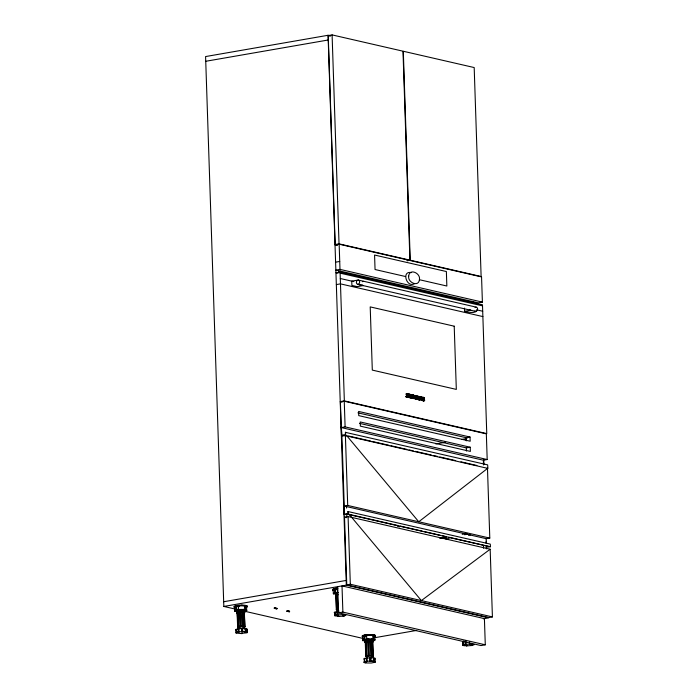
<?xml version="1.0" encoding="UTF-8"?>
<svg xmlns="http://www.w3.org/2000/svg" width="698" height="698" viewBox="0 0 698 698"><rect width="100%" height="100%" fill="white"/><g stroke="black" fill="none" stroke-linecap="round" stroke-linejoin="round"><path stroke-width="1.05" d="M348.023 514.077L348.293 514.435L348.145 511.442L347.909 513.51L344.568 514.051L344.062 506.495L344.131 514.758L348.023 514.077L397.86 525.533M414.516 396.734L414.804 395.539L416.069 395.679L416.401 399.099L415.711 398.942C415.17 392.11 415.938 398.907 414.272 398.61L413.425 395.653L413.007 398.471L413.015 397.083M409.831 394.396L412.108 394.771L411.741 395.4L411.75 394.832L409.831 394.396L409.944 397.764L411.951 398.226L412.317 397.598L410.572 397.389L412.317 397.598M418.826 396.874L416.558 395.941L416.662 399.308L419.036 399.71L419.036 399.143L417.299 398.933L417.247 397.947L418.66 398.148L418.643 397.607L417.23 397.459L417.177 396.604L418.826 396.874L418.835 396.316L416.558 395.941M415.162 395.469L414.586 397.869L413.888 395.181L412.614 395.033L412.387 398.322L413.007 398.471M412.98 394.972L412.387 398.322M333.086 590.421A6.579 1.265 -1.9 0 1 332.676 590.107L333.208 588.929A6.893 1.326 -1.9 0 1 336.959 588.117M362.183 635.878A6.675 1.283 -1.9 0 1 368.038 634.604A6.675 1.283 -1.9 0 1 374.992 635.189L374.905 636.681A6.675 1.283 -1.9 0 0 368.928 635.067A6.675 1.283 -1.9 0 0 362.585 637.03M374.896 636.175L374.992 635.189M407.737 394.518L408.164 393.899L407.737 394.518C404.421 393.41 409.927 396.586 407.327 397.197M424.096 398.27L424.524 397.659L424.096 398.27C420.781 397.171 426.286 400.338 423.686 400.957M373.098 635.738L374.076 635.04L373.098 635.738L373.98 635.66L374.076 635.04L372.845 634.997M243.541 628.217L243.794 626.699L239.807 626.49L238.986 626.708L239.266 627.179M336.75 589.042L336.846 588.501L335.904 588.335L335.537 589.068L336.75 589.042L335.537 589.068L336.846 588.501L335.738 588.859L335.904 588.335L336.785 588.362L335.738 588.859M408.094 394.449C404.666 392.895 411.899 398.933 405.904 396.813L406.367 396.202C409.97 397.45 404.561 394.344 406.89 393.585M405.904 396.813L406.367 396.202M423.782 400.879L422.264 400.573L422.726 399.954C426.408 401.333 420.597 397.686 423.477 397.345M422.264 400.573L422.726 399.954M413.216 396.394L413.905 398.68L414.429 398.794L414.891 397.223M424.454 398.209C421.103 396.926 427.272 401.184 423.416 400.94M406.009 396.263C409.464 397.904 403.008 391.997 408.164 393.899M422.36 400.024C425.841 401.664 419.35 395.757 424.524 397.659M237.905 606.004L236.796 606.239L236.971 605.524L237.163 606.004L238.158 605.594M341.217 426.696L341.95 435.133L345.292 434.61L345.51 432.228L345.685 435.683L341.514 435.945L340.388 401.9L344.254 401.228L486.34 433.877L487.195 459.537L483.321 460.209L341.235 427.56L345.109 426.888L487.195 459.537M247.214 606.388L246.743 607.225L247.267 606.553L246.83 605.742A6.675 1.283 -1.9 0 0 239.876 605.157A6.675 1.283 -1.9 0 0 234.022 606.422M244.509 606.23L245.748 605.532M243.794 626.699L242.791 627.17M241.464 628.846L242.73 628.497L242.564 631.847L241.569 631.856L241.464 628.846L242.73 628.497M241.569 631.856L241.735 628.497M369.626 658.293L370.891 657.952L370.725 661.303L369.731 661.303L369.626 658.293L370.891 657.952M369.731 661.303L369.896 657.952M463.393 644.586L472.337 643.957L471.01 644.219C474.37 644.359 475.731 644.873 471.141 645.31L472.511 645.476L466.264 645.912L467.11 645.589L464.048 645.755L463.498 645.493L465.138 645.318L462.582 645.074L465.06 644.638L463.393 644.586L463.289 641.575L463.062 644.778M332.676 590.107L333.225 589.426A6.893 1.326 -1.9 0 1 337.832 588.536M365.647 635.73L365.883 634.944L364.81 635.119L365.647 635.73L364.81 635.119M334.778 593.911L333.522 594.12L333.042 590.063L334.525 589.121L337.204 589.025M345.37 432.341L487.649 464.877L487.885 468.166L418.756 521.772L346.461 435.351M490.171 549.213L348.084 516.564L344.515 517.183L346.766 584.88L488.844 617.529L492.413 616.91L490.171 549.213L421.374 600.585L349.026 514.199M362.375 281.704L363.196 281.268M475.068 307.591C476.106 306.483 477.737 307.687 477.606 309.022C476.76 314.353 468.07 312.137 464.58 311.325L464.475 308.106M371.423 656.521L371.955 656.146L367.148 656.155L367.89 656.705M414.516 283.711C406.568 288.283 401.21 270.423 411.349 272.595M365.429 635.232L365.883 634.944L365.15 635.477L365.9 635.442M235.462 629.552L240.225 628.252L244.221 628.244L246.891 628.741L246.979 629.517M246.952 629.483L247.092 632.781L241.735 633.322L242.084 633.644L236.125 633.06L235.959 629.509L236.386 632.318L241.831 631.507M363.623 658.999L364.923 658.223L372.383 657.691L375.053 658.197L375.14 658.973M364.225 661.966L364.443 658.764L364.548 661.774L366.214 661.826L363.737 662.254L366.293 662.507L364.653 662.681L365.202 662.934L371.231 663.021L375.254 662.228L375.123 658.929M364.548 661.774L369.992 660.954M462.469 641.811L463.769 641.034M334.15 612.39L339.01 611.082M335.092 615.156L344.158 614.51L342.814 614.781C346.348 614.912 347.36 615.453 342.893 615.872L344.271 616.037L337.937 616.491L338.809 616.168L334.804 615.906L334.996 612.155L335.092 615.156L336.776 615.208L334.761 615.357M239.431 627.467L237.634 627.118L237.023 610.68L237.765 610.401L238.297 626.568L237.739 609.502M244.335 626.298L241.778 626.141L241.325 609.93L243.803 610.139L244.335 626.298L243.541 609.267M243.759 610.933L244.492 610.654M243.811 612.539C245.617 610.977 236.919 611.326 237.372 612.539M243.829 613.036C245.783 611.483 236.823 611.841 237.39 613.036M237.634 627.118L238.297 626.568M241.778 626.141L240.391 626.15L239.859 609.991L241.325 609.93M244.195 610.401L245.033 626.821L243.428 627.301M365.796 656.574L365.185 640.127L365.926 639.857L366.459 656.015L365.726 656.286L367.593 656.914M371.702 638.714L372.496 655.754L369.94 655.588L369.486 639.377L371.964 639.586L372.688 656.556L372.366 646.819M368.09 638.574L368.657 655.64L368.125 639.481L365.691 639.848L365.761 641.951C367.811 641.331 373.334 641.174 372.226 642.492M369.94 655.588L368.553 655.605M372.453 656.548L373.194 656.268L372.584 639.822L373.194 656.268M335.738 593.518L336.497 593.239L337.029 609.398L336.279 609.677L338.137 610.305M244.728 611.082L245.6 611.291L247.031 610.357L243.55 609.816L244.789 609.607L244.658 605.847A6.299 1.213 -1.9 0 0 238.463 605.838L238.585 609.598L239.458 609.808L234.554 610.663L234.851 611.274L237.966 611.518L236.735 611.727M366.607 635.651L362.594 636.349L363.012 640.729L364.251 640.52M333.251 593.501L338.233 592.637L337.361 592.428L337.239 588.667M476.315 307.164L358.379 280.064C356.189 279.924 355.552 283.763 357.664 284.348L476.027 311.448L474.832 311.029M357.664 284.348C359.854 284.496 360.491 280.648 358.379 280.064M235.243 607.339L234.423 607.574A6.675 1.283 -1.9 0 1 239.039 605.707A6.675 1.283 -1.9 0 1 247.267 606.553L246.83 605.742M338.556 609.319L337.535 609.668L338.443 610.096M237.529 610.392L239.964 610.026L240.496 626.193L238.062 626.56M368.657 655.64L366.459 656.015M371.694 656.792L372.688 656.556M337.029 609.398L336.262 593.23L337.378 593.021M336.794 609.389L337.911 609.188L337.274 592.986M244.57 629.072L245.897 628.811L246.001 631.812C249.212 632.327 242.328 632.606 247.057 632.484M245.897 628.811L245.234 628.68L245.33 631.69L244.012 631.952L246.001 631.812M374.163 661.268L374.058 658.258L373.395 658.135L373.491 661.137L372.174 661.407C380.654 661.556 368.919 662.044 375.219 661.94M330.198 35.764L328.069 35.275L205.587 56.564L223.831 606.449L234.458 608.892M337.282 245.015L335.171 244.527L328.235 35.572L332.1 34.9L402.99 51.19L409.918 260.145L407.021 260.651M205.744 61.284L328.226 39.987M335.171 244.527L339.036 243.855L409.918 260.145M482.397 302.103L339.987 269.384L335.86 270.1L478.261 302.827L482.397 302.103L481.559 276.931L339.158 244.204L335.023 244.928L337.151 245.417M335.598 262.169L339.725 261.453M342.142 402.048L340.223 401.603L344.35 400.888L486.759 433.606L482.484 304.782L340.083 272.063L335.947 272.778L337.867 273.223M407.335 260.72L410.232 260.214L481.123 276.504L474.186 67.549L403.304 51.259L410.232 260.214M357.952 280.064L351.748 281.146L351.897 285.43L357.132 286.634L363.335 285.552L358.091 284.348M336.34 284.583L340.476 283.868L482.876 316.587M464.58 311.325L470.784 310.244M408.487 394.082L409.517 394.178L409.264 397.607L408.592 397.459L408.487 394.082L409.517 394.178M412.099 395.33L410.459 395.059L411.741 395.4M412.614 395.033L413.888 395.181M411.925 396.063L410.503 395.914L411.925 396.063L411.942 396.604L410.52 396.403L411.942 396.604M414.804 395.539L416.069 395.679M408.592 397.459L409.63 397.546M409.944 397.764L412.317 398.165M419.795 400.033L419.978 397.363L419.795 400.033L419.219 399.893L419.105 396.525C421.304 395.583 421.924 403.4 421.409 396.909L421.583 399.404M419.105 396.525L420.17 396.621M417.23 397.459L418.643 397.607M419.62 397.424L422.107 400.416L422.002 397.04L421.409 396.909M422.002 397.04L421.042 396.97M417.247 397.947L418.66 398.148M415.249 397.511L415.711 398.942M415.354 399.012L416.401 399.099M416.662 399.308L419.036 399.71M417.299 398.933L419.036 399.143M419.219 399.893L420.161 399.963M419.655 397.432L421.531 400.277M422.107 400.416L421.164 400.347M357.926 412.841L466.177 437.716L470.042 437.044L470.182 441.232L358.746 415.624L358.606 411.436L470.042 437.044M435.814 443.945L445.481 442.262M461.596 439.461L466.971 438.527M359.531 423.354L466.369 447.898L470.234 447.226L470.373 451.414L360.36 426.138L360.229 421.95L470.234 447.226M341.915 435.875L344.245 506.05L347.709 505.448L489.795 538.097L487.466 467.922L487.71 468.349M439.714 538.263L445.071 537.329M462.224 534.354L466.517 533.604M443.056 538.463L446.275 537.905M464.545 534.729L467.765 534.162M445.9 539.118L449.128 538.559M468.463 535.192L470.618 534.816M489.795 538.097L486.332 538.699L344.245 506.05M486.096 539.161L486.497 543.498M488.897 546.944L486.218 547.206M223.674 601.737L346.156 580.448M346.766 584.88L350.326 584.261L492.413 616.91M223.831 606.449L346.313 585.16L488.713 617.878L483.339 618.812M337.719 586.652L338.582 612.835L342.884 612.094L485.285 644.812L484.412 618.629L342.011 585.91L342.884 612.094M374.826 637.684L416.723 630.399M485.285 644.812L480.983 645.563L338.582 612.835M234.851 611.274L234.729 607.513A6.299 1.213 -1.9 0 1 235.802 606.283L239.327 606.047L238.463 605.838M246.9 606.597A6.299 1.213 -1.9 0 0 246.542 606.3L245.303 606.51L245.434 610.27M374.704 635.747L373.465 635.957L373.596 639.717L374.826 639.508L374.704 635.747A6.299 1.213 -1.9 0 1 375.001 636.367M363.012 640.729A6.299 1.213 -1.9 0 1 364.086 639.499L367.619 639.255L366.747 639.045L366.625 635.293A6.299 1.213 -1.9 0 1 372.828 635.302L372.95 639.054L371.711 639.263L373.596 639.717M336.82 611.657L338.609 611.788L336.82 611.657L336.925 614.668M238.175 631.83L238.07 628.828L238.934 628.697L239.082 632.091M366.337 661.285L366.232 658.275L367.096 658.144L367.244 661.547M336.078 595.377L337.431 594.626M336.096 595.874L335.808 595.621A3.961 0.759 -1.9 0 1 335.537 595.368L335.764 594.958A4.162 0.803 -1.9 0 1 337.911 594.443M237.093 610.959L237.948 611.169M365.551 642.483L365.761 641.951M244.701 606.047L245.443 605.995M368.021 639.438L369.486 639.377M363.335 285.552L362.149 285.133M242.825 631.507L245.33 631.69M370.987 660.954L373.491 661.137M348.136 514.435L490.511 546.866L490.275 544.091L348.005 511.547M236.386 632.318L238.053 632.379L236.064 632.51L236.125 633.06M335.808 595.621L337.448 595.132M372.653 640.11L372.156 640.389M372.863 635.503L373.98 635.66M406.76 393.655L407.807 393.96M407.423 397.118L406.271 396.752M328.235 35.572L330.355 36.06M405.599 276.548L375.053 269.524L374.573 255.032L446.371 271.531L446.851 286.023L419.481 279.732M340.118 273.154L482.519 305.872M340.292 278.511L353.851 281.626M476.69 309.851L482.693 311.229M412.745 398.261L413.373 398.41M348.564 435.997L370.83 441.119M372.95 441.607L388.882 445.254M390.976 445.743L406.908 449.399M409.002 449.887L413.277 450.856M415.362 451.353L431.303 455M433.388 455.489L437.663 456.457M439.757 456.954L455.689 460.601M460.959 461.823L476.891 465.479M345.632 435.7L487.658 468.349M399.98 526.022L422.246 531.134M424.375 531.623L440.272 535.279M442.401 535.767L446.641 536.736M448.762 537.224L490.109 546.726M397.659 526.283L399.78 526.763M344.515 517.183L346.636 517.672M244.021 611.09L363.047 638.443M372.889 640.528L373.762 640.738A6.299 1.213 -1.9 0 0 374.826 639.508M417.177 396.604L418.46 396.944M423.381 397.459L424.157 397.72M366.232 658.275L367.148 658.537M238.07 628.828L238.986 629.09M423.477 400.818L422.63 400.512M369.783 634.552L371.476 635.093M241.621 605.105L243.314 605.646M470.356 310.244L469.318 309.423M372.27 655.78L372.898 656.015M244.108 626.324L245.033 626.821M238.986 626.708L241.098 628.863M421.182 399.457L419.803 396.682M365.307 642.012C366.206 640.825 372.671 640.145 372.488 642.204M414.193 397.921L413.53 395.243M416.034 399.169L415.711 395.749M364.967 641.776L365.019 642.474M417.544 396.543L417.596 397.398M410.817 394.998L410.869 395.853M419.463 396.464L419.577 399.832M417.605 397.886L417.657 398.872M416.915 395.879L417.029 399.247M410.886 396.342L410.939 397.328M410.197 394.335L410.302 397.703M408.845 394.021L408.958 397.389M473.453 301.719L473.532 303.508L473.506 301.728M483.697 459.363L483.88 464.545M483.365 461.413L483.47 464.388M483.461 459.528L483.635 464.981M486.166 541.255L486.244 543.428M486.349 546.7L486.419 548.881M483.505 546.045L483.574 548.227M466.177 437.716L466.281 440.857M466.308 447.889L466.473 451.039M469.501 642.108L469.562 644.114M465.994 641.349L466.09 644.359M465.077 641.096L465.173 644.097M463.027 642.317L463.132 645.327M418.285 397.677L418.303 398.218M411.558 396.124L411.576 396.673M370.874 639.429L371.415 655.596M370.786 639.481L371.327 655.64M370.621 658.293L370.725 661.303M366.79 639.647L366.86 641.75M366.651 638.705L367.218 655.762M365.665 645.729L366.022 656.539M365.429 640.136L365.961 656.295M364.827 635.948L364.958 639.708M363.963 635.738L364.086 639.499M340.659 271.208L340.729 272.997M339.158 244.204L339.987 269.384M340.083 272.063L344.35 400.888M332.1 34.9L339.036 243.855M344.254 401.228L345.109 426.888M345.388 435.264L347.709 505.448M348.084 516.564L350.326 584.261M338.696 270.554L338.774 272.735M346.505 505.919L346.583 508.092M346.793 514.635L346.871 516.808M328.069 35.275L346.313 585.16M337.692 611.527L337.832 614.929M335.982 593.527L336.567 609.93M335.712 592.611L336.331 609.965M335.398 589.33L335.52 593.091M334.525 589.121L334.656 592.881M246.542 606.3L246.664 610.061M246.935 629.291L247.031 632.292M244.169 609.502L244.789 626.813M243.995 610.942L244.169 616.29M243.253 626.141L242.712 609.982L243.166 626.193M242.459 628.846L242.564 631.847M238.629 610.192L238.699 612.294M238.524 610.157L239.056 626.315M237.32 610.933L237.678 621.682M237.268 610.689L237.8 626.848M236.666 606.501L236.796 610.253M235.802 606.283L235.924 610.043M340.668 271.208L340.711 272.909M418.678 399.204L418.678 399.771M411.951 397.659L411.951 398.226M366.747 639.045A6.299 1.213 -1.9 0 1 372.95 639.054M365.324 642.657A4.031 0.777 -1.9 0 1 369.39 641.436A4.031 0.777 -1.9 0 1 372.261 642.57M365.307 642.16A4.031 0.777 -1.9 0 1 369.373 640.939A4.031 0.777 -1.9 0 1 372.252 642.073M333.068 589.923A6.596 1.274 -1.9 0 1 332.71 589.269M337.928 594.949A4.162 0.803 -1.9 0 0 335.782 595.455L335.555 595.865A3.97 0.768 -1.9 0 0 335.851 596.048M237.695 612.861A4.031 0.777 -1.9 0 1 238.001 611.806A4.031 0.777 -1.9 0 1 243.436 611.596A4.031 0.777 -1.9 0 1 244.091 612.617M237.713 613.368A4.031 0.777 -1.9 0 1 238.018 612.303A4.031 0.777 -1.9 0 1 243.454 612.102A4.031 0.777 -1.9 0 1 244.099 613.123M238.585 609.598A6.299 1.213 -1.9 0 1 244.789 609.607M408.688 276.129C407.458 282.463 418.809 287.602 419.463 279.47C420.693 273.127 409.342 267.988 408.688 276.129M275.361 608.429L274.34 608.508L275.361 608.429M275.344 607.906L274.288 607.932L275.344 607.906M275.928 608.796L276.94 608.822L275.928 608.796M288.658 611.675L289.6 611.727L288.658 611.675M276.923 608.298L275.876 608.298L276.923 608.298M287.061 610.794L288.004 610.837L287.061 610.794M288.021 611.361L286.965 611.369L288.021 611.361M288.64 611.151L289.591 611.178L288.745 611.134M454.215 326.193L370.21 306.893L372.304 370.097L456.318 389.405L454.215 326.193"/></g></svg>
